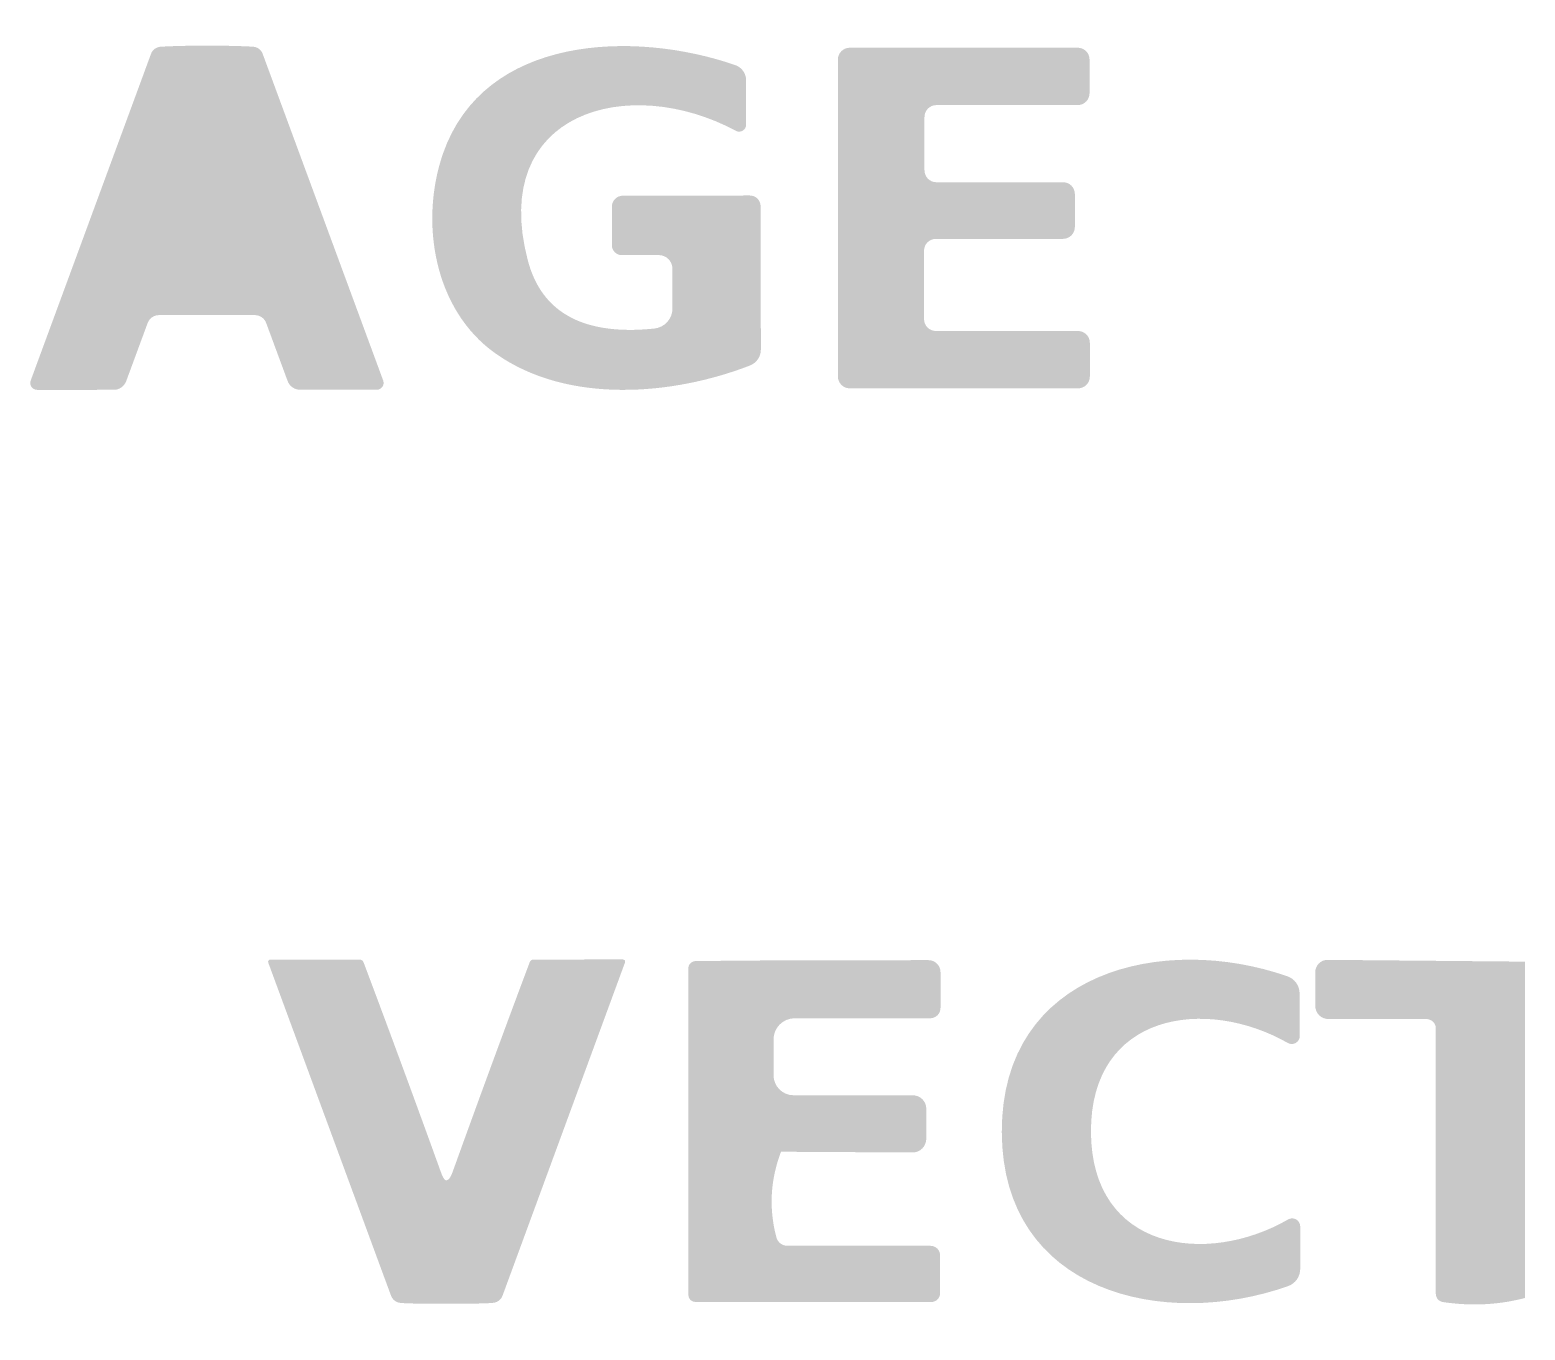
# Model space of a CAD drawing. Extents: x 0 to 650, y 0 to 488.
# Drawn here: x 550.2 to 650, y 388.2 to 475 of the extents above; entities that cross this region are included whole.
import ezdxf

# ---------------------------------------------------------------- set-up
doc = ezdxf.new("R2010")
doc.units = 0
doc.linetypes.add('Solid', pattern=[0])
doc.layers.add('Layer 1', color=7, linetype='Solid', lineweight=0)

msp = doc.modelspace()

# ---------------------------------------------------------------- hatches: boundary and pattern name
at = {"layer": 'Layer 1', "linetype": 'Solid', "lineweight": 0}
h = msp.add_hatch(color=8, dxfattribs=at)
edge = h.paths.add_edge_path(flags=0)
edge.add_line((597.988, 471.681), (597.992, 468.713))
edge.add_spline(control_points=[(597.992, 468.713), (597.993, 468.549), (597.906, 468.397), (597.765, 468.312)], knot_values=[0, 0, 0, 0, 1, 1, 1, 1], degree=3, periodic=0)
edge.add_spline(control_points=[(597.765, 468.312), (597.624, 468.228), (597.448, 468.224), (597.303, 468.302)], knot_values=[0, 0, 0, 0, 1, 1, 1, 1], degree=3, periodic=0)
edge.add_spline(control_points=[(597.303, 468.302), (590.17, 472.149), (580.808, 469.586), (583.412, 459.664)], knot_values=[0, 0, 0, 0, 1, 1, 1, 1], degree=3, periodic=0)
edge.add_spline(control_points=[(583.412, 459.664), (584.8, 454.388), (591.846, 455.099)], knot_values=[0, 0, 0, 1, 1, 1], degree=2, periodic=0)
edge.add_spline(control_points=[(591.846, 455.099), (592.543, 455.168), (593.074, 455.748), (593.073, 456.44)], knot_values=[0, 0, 0, 0, 1, 1, 1, 1], degree=3, periodic=0)
edge.add_line((593.073, 456.44), (593.069, 459.099))
edge.add_line((593.069, 459.099), (593.069, 459.099))
edge.add_spline(control_points=[(593.069, 459.099), (593.068, 459.602), (592.661, 460.008), (592.158, 460.007)], knot_values=[0, 0, 0, 0, 1, 1, 1, 1], degree=3, periodic=0)
edge.add_line((592.158, 460.007), (589.689, 460.004))
edge.add_spline(control_points=[(589.689, 460.004), (589.325, 460.003), (589.029, 460.298), (589.028, 460.662)], knot_values=[0, 0, 0, 0, 1, 1, 1, 1], degree=3, periodic=0)
edge.add_line((589.028, 460.662), (589.025, 463.231))
edge.add_line((589.025, 463.231), (589.025, 463.231))
edge.add_spline(control_points=[(589.025, 463.231), (589.024, 463.427), (589.102, 463.616), (589.24, 463.755)], knot_values=[0, 0, 0, 0, 1, 1, 1, 1], degree=3, periodic=0)
edge.add_spline(control_points=[(589.24, 463.755), (589.379, 463.893), (589.567, 463.972), (589.763, 463.972)], knot_values=[0, 0, 0, 0, 1, 1, 1, 1], degree=3, periodic=0)
edge.add_line((589.763, 463.972), (598.239, 463.985))
edge.add_line((598.239, 463.985), (598.239, 463.985))
edge.add_spline(control_points=[(598.239, 463.985), (598.637, 463.986), (598.96, 463.664), (598.96, 463.266)], knot_values=[0, 0, 0, 0, 1, 1, 1, 1], degree=3, periodic=0)
edge.add_line((598.96, 463.266), (598.975, 453.701))
edge.add_line((598.975, 453.701), (598.975, 453.701))
edge.add_spline(control_points=[(598.975, 453.701), (598.976, 453.231), (598.691, 452.809), (598.257, 452.64)], knot_values=[0, 0, 0, 0, 1, 1, 1, 1], degree=3, periodic=0)
edge.add_spline(control_points=[(598.257, 452.64), (593.122, 450.643), (586.076, 450.022), (581.253, 453.443)], knot_values=[0, 0, 0, 0, 1, 1, 1, 1], degree=3, periodic=0)
edge.add_spline(control_points=[(581.253, 453.443), (577.12, 456.366), (576.191, 462.252), (577.744, 466.762)], knot_values=[0, 0, 0, 0, 1, 1, 1, 1], degree=3, periodic=0)
edge.add_spline(control_points=[(577.744, 466.762), (580.481, 474.693), (590.496, 475.038), (597.266, 472.69)], knot_values=[0, 0, 0, 0, 1, 1, 1, 1], degree=3, periodic=0)
edge.add_spline(control_points=[(597.266, 472.69), (597.698, 472.541), (597.987, 472.136), (597.988, 471.681)], knot_values=[0, 0, 0, 0, 1, 1, 1, 1], degree=3, periodic=0)
edge.add_line((597.988, 471.681), (597.988, 471.681))
h = msp.add_hatch(color=8, dxfattribs=at)
edge = h.paths.add_edge_path(flags=0)
edge.add_spline(control_points=[(561.989, 456.001), (559.216, 456), (558.797, 455.999)], knot_values=[0, 0, 0, 1, 1, 1], degree=2, periodic=0)
edge.add_spline(control_points=[(558.797, 455.999), (558.451, 456.001), (558.143, 455.785), (558.029, 455.462)], knot_values=[0, 0, 0, 0, 1, 1, 1, 1], degree=3, periodic=0)
edge.add_line((558.029, 455.462), (556.601, 451.592))
edge.add_line((556.601, 451.592), (556.601, 451.592))
edge.add_spline(control_points=[(556.601, 451.592), (556.469, 451.243), (556.139, 451.012), (555.772, 451.012)], knot_values=[0, 0, 0, 0, 1, 1, 1, 1], degree=3, periodic=0)
edge.add_line((555.772, 451.012), (550.654, 451.01))
edge.add_line((550.654, 451.01), (550.654, 451.01))
edge.add_spline(control_points=[(550.654, 451.01), (550.503, 451.009), (550.363, 451.083), (550.277, 451.207)], knot_values=[0, 0, 0, 0, 1, 1, 1, 1], degree=3, periodic=0)
edge.add_spline(control_points=[(550.277, 451.207), (550.191, 451.33), (550.171, 451.488), (550.223, 451.629)], knot_values=[0, 0, 0, 0, 1, 1, 1, 1], degree=3, periodic=0)
edge.add_line((550.223, 451.629), (558.26, 473.447))
edge.add_spline(control_points=[(558.26, 473.447), (558.363, 473.715), (558.613, 473.898), (558.899, 473.916)], knot_values=[0, 0, 0, 0, 1, 1, 1, 1], degree=3, periodic=0)
edge.add_spline(control_points=[(558.899, 473.916), (560.179, 473.988), (561.984, 473.989)], knot_values=[0, 0, 0, 1, 1, 1], degree=2, periodic=0)
edge.add_spline(control_points=[(561.984, 473.989), (563.789, 473.989), (565.07, 473.918)], knot_values=[0, 0, 0, 1, 1, 1], degree=2, periodic=0)
edge.add_line((565.07, 473.918), (565.07, 473.918))
edge.add_spline(control_points=[(565.07, 473.918), (565.356, 473.9), (565.605, 473.717), (565.709, 473.449)], knot_values=[0, 0, 0, 0, 1, 1, 1, 1], degree=3, periodic=0)
edge.add_line((565.709, 473.449), (573.758, 451.636))
edge.add_line((573.758, 451.636), (573.758, 451.636))
edge.add_spline(control_points=[(573.758, 451.636), (573.81, 451.495), (573.79, 451.337), (573.704, 451.213)], knot_values=[0, 0, 0, 0, 1, 1, 1, 1], degree=3, periodic=0)
edge.add_spline(control_points=[(573.704, 451.213), (573.619, 451.09), (573.478, 451.016), (573.328, 451.016)], knot_values=[0, 0, 0, 0, 1, 1, 1, 1], degree=3, periodic=0)
edge.add_line((573.328, 451.016), (568.209, 451.016))
edge.add_line((568.209, 451.016), (568.209, 451.016))
edge.add_spline(control_points=[(568.209, 451.016), (567.842, 451.016), (567.512, 451.246), (567.38, 451.595)], knot_values=[0, 0, 0, 0, 1, 1, 1, 1], degree=3, periodic=0)
edge.add_line((567.38, 451.595), (565.95, 455.464))
edge.add_line((565.95, 455.464), (565.95, 455.464))
edge.add_spline(control_points=[(565.95, 455.464), (565.836, 455.787), (565.528, 456.003), (565.182, 456.001)], knot_values=[0, 0, 0, 0, 1, 1, 1, 1], degree=3, periodic=0)
edge.add_spline(control_points=[(565.182, 456.001), (564.762, 456.002), (561.989, 456.001)], knot_values=[0, 0, 0, 1, 1, 1], degree=2, periodic=0)
edge = h.paths.add_edge_path(flags=0)
edge.add_spline(control_points=[(562.005, 459.985), (563.384, 459.987), (563.678, 460.024)], knot_values=[0, 0, 0, 1, 1, 1], degree=2, periodic=0)
edge.add_line((563.678, 460.024), (563.678, 460.024))
edge.add_spline(control_points=[(563.678, 460.024), (563.829, 460.042), (563.962, 460.129), (564.04, 460.259)], knot_values=[0, 0, 0, 0, 1, 1, 1, 1], degree=3, periodic=0)
edge.add_spline(control_points=[(564.04, 460.259), (564.118, 460.389), (564.133, 460.548), (564.08, 460.69)], knot_values=[0, 0, 0, 0, 1, 1, 1, 1], degree=3, periodic=0)
edge.add_line((564.08, 460.69), (562.17, 465.76))
edge.add_line((562.17, 465.76), (562.17, 465.76))
edge.add_spline(control_points=[(562.17, 465.76), (562.158, 465.784), (562.108, 465.804), (562.045, 465.809)], knot_values=[0, 0, 0, 0, 1, 1, 1, 1], degree=3, periodic=0)
edge.add_spline(control_points=[(562.045, 465.809), (562.016, 465.812), (561.99, 465.812)], knot_values=[0, 0, 0, 1, 1, 1], degree=2, periodic=0)
edge.add_spline(control_points=[(561.99, 465.812), (561.973, 465.812), (561.945, 465.809)], knot_values=[0, 0, 0, 1, 1, 1], degree=2, periodic=0)
edge.add_line((561.945, 465.809), (561.945, 465.809))
edge.add_spline(control_points=[(561.945, 465.809), (561.881, 465.803), (561.831, 465.784), (561.819, 465.759)], knot_values=[0, 0, 0, 0, 1, 1, 1, 1], degree=3, periodic=0)
edge.add_line((561.819, 465.759), (559.927, 460.683))
edge.add_line((559.927, 460.683), (559.927, 460.683))
edge.add_spline(control_points=[(559.927, 460.683), (559.874, 460.54), (559.889, 460.381), (559.968, 460.252)], knot_values=[0, 0, 0, 0, 1, 1, 1, 1], degree=3, periodic=0)
edge.add_spline(control_points=[(559.968, 460.252), (560.047, 460.122), (560.18, 460.036), (560.33, 460.018)], knot_values=[0, 0, 0, 0, 1, 1, 1, 1], degree=3, periodic=0)
edge.add_spline(control_points=[(560.33, 460.018), (560.625, 459.982), (562.005, 459.985)], knot_values=[0, 0, 0, 1, 1, 1], degree=2, periodic=0)
h = msp.add_hatch(color=250, dxfattribs=at)
edge = h.paths.add_edge_path(flags=0)
edge.add_line((620.15, 451.11), (604.91, 451.11))
edge.add_line((604.91, 451.11), (604.91, 451.11))
edge.add_spline(control_points=[(604.91, 451.11), (604.474, 451.11), (604.12, 451.464), (604.12, 451.9)], knot_values=[0, 0, 0, 0, 1, 1, 1, 1], degree=3, periodic=0)
edge.add_line((604.12, 451.9), (604.12, 473.06))
edge.add_line((604.12, 473.06), (604.12, 473.06))
edge.add_spline(control_points=[(604.12, 473.06), (604.12, 473.496), (604.474, 473.85), (604.91, 473.85)], knot_values=[0, 0, 0, 0, 1, 1, 1, 1], degree=3, periodic=0)
edge.add_line((604.91, 473.85), (620.13, 473.85))
edge.add_line((620.13, 473.85), (620.13, 473.85))
edge.add_spline(control_points=[(620.13, 473.85), (620.566, 473.85), (620.92, 473.496), (620.92, 473.06)], knot_values=[0, 0, 0, 0, 1, 1, 1, 1], degree=3, periodic=0)
edge.add_line((620.92, 473.06), (620.92, 470.81))
edge.add_line((620.92, 470.81), (620.92, 470.81))
edge.add_spline(control_points=[(620.92, 470.81), (620.92, 470.374), (620.566, 470.02), (620.13, 470.02)], knot_values=[0, 0, 0, 0, 1, 1, 1, 1], degree=3, periodic=0)
edge.add_line((620.13, 470.02), (610.69, 470.02))
edge.add_line((610.69, 470.02), (610.69, 470.02))
edge.add_spline(control_points=[(610.69, 470.02), (610.254, 470.02), (609.9, 469.666), (609.9, 469.23)], knot_values=[0, 0, 0, 0, 1, 1, 1, 1], degree=3, periodic=0)
edge.add_line((609.9, 469.23), (609.9, 465.66))
edge.add_line((609.9, 465.66), (609.9, 465.66))
edge.add_spline(control_points=[(609.9, 465.66), (609.9, 465.224), (610.254, 464.87), (610.69, 464.87)], knot_values=[0, 0, 0, 0, 1, 1, 1, 1], degree=3, periodic=0)
edge.add_line((610.69, 464.87), (619.15, 464.87))
edge.add_line((619.15, 464.87), (619.15, 464.87))
edge.add_spline(control_points=[(619.15, 464.87), (619.36, 464.87), (619.56, 464.787), (619.709, 464.639)], knot_values=[0, 0, 0, 0, 1, 1, 1, 1], degree=3, periodic=0)
edge.add_spline(control_points=[(619.709, 464.639), (619.857, 464.49), (619.94, 464.29), (619.94, 464.08)], knot_values=[0, 0, 0, 0, 1, 1, 1, 1], degree=3, periodic=0)
edge.add_line((619.94, 464.08), (619.94, 461.88))
edge.add_line((619.94, 461.88), (619.94, 461.88))
edge.add_spline(control_points=[(619.94, 461.88), (619.94, 461.67), (619.857, 461.47), (619.709, 461.321)], knot_values=[0, 0, 0, 0, 1, 1, 1, 1], degree=3, periodic=0)
edge.add_spline(control_points=[(619.709, 461.321), (619.56, 461.173), (619.36, 461.09), (619.15, 461.09)], knot_values=[0, 0, 0, 0, 1, 1, 1, 1], degree=3, periodic=0)
edge.add_line((619.15, 461.09), (610.66, 461.09))
edge.add_line((610.66, 461.09), (610.66, 461.09))
edge.add_spline(control_points=[(610.66, 461.09), (610.45, 461.09), (610.25, 461.007), (610.101, 460.859)], knot_values=[0, 0, 0, 0, 1, 1, 1, 1], degree=3, periodic=0)
edge.add_spline(control_points=[(610.101, 460.859), (609.953, 460.71), (609.87, 460.51), (609.87, 460.3)], knot_values=[0, 0, 0, 0, 1, 1, 1, 1], degree=3, periodic=0)
edge.add_line((609.87, 460.3), (609.87, 455.73))
edge.add_line((609.87, 455.73), (609.87, 455.73))
edge.add_spline(control_points=[(609.87, 455.73), (609.87, 455.52), (609.953, 455.32), (610.101, 455.171)], knot_values=[0, 0, 0, 0, 1, 1, 1, 1], degree=3, periodic=0)
edge.add_spline(control_points=[(610.101, 455.171), (610.25, 455.023), (610.45, 454.94), (610.66, 454.94)], knot_values=[0, 0, 0, 0, 1, 1, 1, 1], degree=3, periodic=0)
edge.add_line((610.66, 454.94), (620.15, 454.94))
edge.add_line((620.15, 454.94), (620.15, 454.94))
edge.add_spline(control_points=[(620.15, 454.94), (620.586, 454.94), (620.94, 454.586), (620.94, 454.15)], knot_values=[0, 0, 0, 0, 1, 1, 1, 1], degree=3, periodic=0)
edge.add_line((620.94, 454.15), (620.94, 451.9))
edge.add_line((620.94, 451.9), (620.94, 451.9))
edge.add_spline(control_points=[(620.94, 451.9), (620.94, 451.69), (620.857, 451.49), (620.709, 451.341)], knot_values=[0, 0, 0, 0, 1, 1, 1, 1], degree=3, periodic=0)
edge.add_spline(control_points=[(620.709, 451.341), (620.56, 451.193), (620.36, 451.11), (620.15, 451.11)], knot_values=[0, 0, 0, 0, 1, 1, 1, 1], degree=3, periodic=0)
edge.add_line((620.15, 451.11), (620.15, 451.11))
edge = h.paths.add_edge_path(flags=0)
edge.add_line((606.74, 456.35), (609.01, 462.49))
edge.add_line((609.01, 462.49), (609.01, 462.49))
edge.add_spline(control_points=[(609.01, 462.49), (609.099, 462.743), (609.069, 463.022), (608.93, 463.25)], knot_values=[0, 0, 0, 0, 1, 1, 1, 1], degree=3, periodic=0)
edge.add_spline(control_points=[(608.93, 463.25), (606.57, 467.08), (608.52, 470.95)], knot_values=[0, 0, 0, 1, 1, 1], degree=2, periodic=0)
edge.add_line((608.52, 470.95), (608.52, 470.95))
edge.add_spline(control_points=[(608.52, 470.95), (608.734, 471.376), (608.615, 471.894), (608.237, 472.185)], knot_values=[0, 0, 0, 0, 1, 1, 1, 1], degree=3, periodic=0)
edge.add_spline(control_points=[(608.237, 472.185), (607.859, 472.475), (607.327, 472.456), (606.97, 472.14)], knot_values=[0, 0, 0, 0, 1, 1, 1, 1], degree=3, periodic=0)
edge.add_spline(control_points=[(606.97, 472.14), (605.82, 471.12), (605.79, 469.6)], knot_values=[0, 0, 0, 1, 1, 1], degree=2, periodic=0)
edge.add_spline(control_points=[(605.79, 469.6), (605.68, 465.01), (605.84, 456.5)], knot_values=[0, 0, 0, 1, 1, 1], degree=2, periodic=0)
edge.add_line((605.84, 456.5), (605.84, 456.5))
edge.add_spline(control_points=[(605.84, 456.5), (605.845, 456.277), (606.007, 456.088), (606.228, 456.052)], knot_values=[0, 0, 0, 0, 1, 1, 1, 1], degree=3, periodic=0)
edge.add_spline(control_points=[(606.228, 456.052), (606.448, 456.015), (606.663, 456.14), (606.74, 456.35)], knot_values=[0, 0, 0, 0, 1, 1, 1, 1], degree=3, periodic=0)
edge.add_line((606.74, 456.35), (606.74, 456.35))
h = msp.add_hatch(color=250, dxfattribs=at)
edge = h.paths.add_edge_path(flags=0)
edge.add_line((606.74, 456.35), (606.74, 456.35))
edge.add_spline(control_points=[(606.74, 456.35), (606.663, 456.14), (606.448, 456.015), (606.228, 456.052)], knot_values=[0, 0, 0, 0, 1, 1, 1, 1], degree=3, periodic=0)
edge.add_spline(control_points=[(606.228, 456.052), (606.007, 456.088), (605.845, 456.277), (605.84, 456.5)], knot_values=[0, 0, 0, 0, 1, 1, 1, 1], degree=3, periodic=0)
edge.add_spline(control_points=[(605.84, 456.5), (605.68, 465.01), (605.79, 469.6)], knot_values=[0, 0, 0, 1, 1, 1], degree=2, periodic=0)
edge.add_spline(control_points=[(605.79, 469.6), (605.82, 471.12), (606.97, 472.14)], knot_values=[0, 0, 0, 1, 1, 1], degree=2, periodic=0)
edge.add_line((606.97, 472.14), (606.97, 472.14))
edge.add_spline(control_points=[(606.97, 472.14), (607.327, 472.456), (607.859, 472.475), (608.237, 472.185)], knot_values=[0, 0, 0, 0, 1, 1, 1, 1], degree=3, periodic=0)
edge.add_spline(control_points=[(608.237, 472.185), (608.615, 471.894), (608.734, 471.376), (608.52, 470.95)], knot_values=[0, 0, 0, 0, 1, 1, 1, 1], degree=3, periodic=0)
edge.add_spline(control_points=[(608.52, 470.95), (606.57, 467.08), (608.93, 463.25)], knot_values=[0, 0, 0, 1, 1, 1], degree=2, periodic=0)
edge.add_line((608.93, 463.25), (608.93, 463.25))
edge.add_spline(control_points=[(608.93, 463.25), (609.069, 463.022), (609.099, 462.743), (609.01, 462.49)], knot_values=[0, 0, 0, 0, 1, 1, 1, 1], degree=3, periodic=0)
edge.add_line((609.01, 462.49), (606.74, 456.35))
h = msp.add_hatch(color=7, dxfattribs=at)
edge = h.paths.add_edge_path(flags=0)
edge.add_spline(control_points=[(561.99, 465.812), (562.016, 465.812), (562.045, 465.809)], knot_values=[0, 0, 0, 1, 1, 1], degree=2, periodic=0)
edge.add_line((562.045, 465.809), (562.045, 465.809))
edge.add_spline(control_points=[(562.045, 465.809), (562.108, 465.804), (562.158, 465.784), (562.17, 465.76)], knot_values=[0, 0, 0, 0, 1, 1, 1, 1], degree=3, periodic=0)
edge.add_line((562.17, 465.76), (564.08, 460.69))
edge.add_line((564.08, 460.69), (564.08, 460.69))
edge.add_spline(control_points=[(564.08, 460.69), (564.133, 460.548), (564.118, 460.389), (564.04, 460.259)], knot_values=[0, 0, 0, 0, 1, 1, 1, 1], degree=3, periodic=0)
edge.add_spline(control_points=[(564.04, 460.259), (563.962, 460.129), (563.829, 460.042), (563.678, 460.024)], knot_values=[0, 0, 0, 0, 1, 1, 1, 1], degree=3, periodic=0)
edge.add_spline(control_points=[(563.678, 460.024), (563.384, 459.987), (562.005, 459.985)], knot_values=[0, 0, 0, 1, 1, 1], degree=2, periodic=0)
edge.add_spline(control_points=[(562.005, 459.985), (560.625, 459.982), (560.33, 460.018)], knot_values=[0, 0, 0, 1, 1, 1], degree=2, periodic=0)
edge.add_line((560.33, 460.018), (560.33, 460.018))
edge.add_spline(control_points=[(560.33, 460.018), (560.18, 460.036), (560.047, 460.122), (559.968, 460.252)], knot_values=[0, 0, 0, 0, 1, 1, 1, 1], degree=3, periodic=0)
edge.add_spline(control_points=[(559.968, 460.252), (559.889, 460.381), (559.874, 460.54), (559.927, 460.683)], knot_values=[0, 0, 0, 0, 1, 1, 1, 1], degree=3, periodic=0)
edge.add_line((559.927, 460.683), (561.819, 465.759))
edge.add_spline(control_points=[(561.819, 465.759), (561.831, 465.784), (561.881, 465.803), (561.945, 465.809)], knot_values=[0, 0, 0, 0, 1, 1, 1, 1], degree=3, periodic=0)
edge.add_spline(control_points=[(561.945, 465.809), (561.973, 465.812), (561.99, 465.812)], knot_values=[0, 0, 0, 1, 1, 1], degree=2, periodic=0)
h = msp.add_hatch(color=8, dxfattribs=at)
edge = h.paths.add_edge_path(flags=0)
edge.add_spline(control_points=[(615.061, 401.481), (615.039, 412.227), (625.864, 414.763), (634.144, 411.857)], knot_values=[0, 0, 0, 0, 1, 1, 1, 1], degree=3, periodic=0)
edge.add_line((634.144, 411.857), (634.144, 411.857))
edge.add_spline(control_points=[(634.144, 411.857), (634.623, 411.686), (634.944, 411.233), (634.946, 410.723)], knot_values=[0, 0, 0, 0, 1, 1, 1, 1], degree=3, periodic=0)
edge.add_line((634.946, 410.723), (634.958, 407.885))
edge.add_line((634.958, 407.885), (634.958, 407.885))
edge.add_spline(control_points=[(634.958, 407.885), (634.959, 407.692), (634.857, 407.513), (634.692, 407.415)], knot_values=[0, 0, 0, 0, 1, 1, 1, 1], degree=3, periodic=0)
edge.add_spline(control_points=[(634.692, 407.415), (634.526, 407.317), (634.322, 407.316), (634.156, 407.412)], knot_values=[0, 0, 0, 0, 1, 1, 1, 1], degree=3, periodic=0)
edge.add_spline(control_points=[(634.156, 407.412), (628.682, 410.532), (620.997, 409.419), (621.014, 401.494)], knot_values=[0, 0, 0, 0, 1, 1, 1, 1], degree=3, periodic=0)
edge.add_spline(control_points=[(621.014, 401.494), (621.031, 393.568), (628.72, 392.487), (634.181, 395.631)], knot_values=[0, 0, 0, 0, 1, 1, 1, 1], degree=3, periodic=0)
edge.add_line((634.181, 395.631), (634.181, 395.631))
edge.add_spline(control_points=[(634.181, 395.631), (634.346, 395.727), (634.551, 395.727), (634.717, 395.63)], knot_values=[0, 0, 0, 0, 1, 1, 1, 1], degree=3, periodic=0)
edge.add_spline(control_points=[(634.717, 395.63), (634.883, 395.533), (634.985, 395.354), (634.985, 395.161)], knot_values=[0, 0, 0, 0, 1, 1, 1, 1], degree=3, periodic=0)
edge.add_line((634.985, 395.161), (634.985, 392.323))
edge.add_line((634.985, 392.323), (634.985, 392.323))
edge.add_spline(control_points=[(634.985, 392.323), (634.985, 391.813), (634.666, 391.359), (634.187, 391.185)], knot_values=[0, 0, 0, 0, 1, 1, 1, 1], degree=3, periodic=0)
edge.add_spline(control_points=[(634.187, 391.185), (625.921, 388.244), (615.084, 390.734), (615.061, 401.481)], knot_values=[0, 0, 0, 0, 1, 1, 1, 1], degree=3, periodic=0)
h = msp.add_hatch(color=8, dxfattribs=at)
edge = h.paths.add_edge_path(flags=0)
edge.add_spline(control_points=[(578.005, 390.001), (575.274, 389.999), (574.853, 390.069)], knot_values=[0, 0, 0, 1, 1, 1], degree=2, periodic=0)
edge.add_spline(control_points=[(574.853, 390.069), (574.594, 390.111), (574.377, 390.289), (574.284, 390.536)], knot_values=[0, 0, 0, 0, 1, 1, 1, 1], degree=3, periodic=0)
edge.add_line((574.284, 390.536), (566.085, 412.774))
edge.add_line((566.085, 412.774), (566.085, 412.774))
edge.add_spline(control_points=[(566.085, 412.774), (566.067, 412.819), (566.072, 412.87), (566.098, 412.91)], knot_values=[0, 0, 0, 0, 1, 1, 1, 1], degree=3, periodic=0)
edge.add_spline(control_points=[(566.098, 412.91), (566.124, 412.95), (566.168, 412.974), (566.215, 412.974)], knot_values=[0, 0, 0, 0, 1, 1, 1, 1], degree=3, periodic=0)
edge.add_line((566.215, 412.974), (572.19, 412.976))
edge.add_spline(control_points=[(572.19, 412.976), (572.304, 412.976), (572.407, 412.904), (572.449, 412.796)], knot_values=[0, 0, 0, 0, 1, 1, 1, 1], degree=3, periodic=0)
edge.add_spline(control_points=[(572.449, 412.796), (575.039, 405.913), (577.605, 398.809)], knot_values=[0, 0, 0, 1, 1, 1], degree=2, periodic=0)
edge.add_spline(control_points=[(577.605, 398.809), (577.81, 398.243), (577.96, 398.244)], knot_values=[0, 0, 0, 1, 1, 1], degree=2, periodic=0)
edge.add_spline(control_points=[(577.96, 398.244), (578.193, 398.244), (578.397, 398.809)], knot_values=[0, 0, 0, 1, 1, 1], degree=2, periodic=0)
edge.add_spline(control_points=[(578.397, 398.809), (580.956, 405.915), (583.54, 412.801)], knot_values=[0, 0, 0, 1, 1, 1], degree=2, periodic=0)
edge.add_line((583.54, 412.801), (583.54, 412.801))
edge.add_spline(control_points=[(583.54, 412.801), (583.582, 412.909), (583.685, 412.981), (583.799, 412.981)], knot_values=[0, 0, 0, 0, 1, 1, 1, 1], degree=3, periodic=0)
edge.add_line((583.799, 412.981), (589.774, 412.985))
edge.add_spline(control_points=[(589.774, 412.985), (589.821, 412.985), (589.865, 412.961), (589.891, 412.921)], knot_values=[0, 0, 0, 0, 1, 1, 1, 1], degree=3, periodic=0)
edge.add_spline(control_points=[(589.891, 412.921), (589.917, 412.881), (589.922, 412.83), (589.904, 412.785)], knot_values=[0, 0, 0, 0, 1, 1, 1, 1], degree=3, periodic=0)
edge.add_line((589.904, 412.785), (581.726, 390.539))
edge.add_line((581.726, 390.539), (581.726, 390.539))
edge.add_spline(control_points=[(581.726, 390.539), (581.633, 390.292), (581.416, 390.114), (581.157, 390.072)], knot_values=[0, 0, 0, 0, 1, 1, 1, 1], degree=3, periodic=0)
edge.add_spline(control_points=[(581.157, 390.072), (580.736, 390.002), (578.005, 390.001)], knot_values=[0, 0, 0, 1, 1, 1], degree=2, periodic=0)
h = msp.add_hatch(color=250, dxfattribs=at)
edge = h.paths.add_edge_path(flags=0)
edge.add_spline(control_points=[(600.49, 412.93), (597.07, 406.71), (600.32, 400.15)], knot_values=[0, 0, 0, 1, 1, 1], degree=2, periodic=0)
edge.add_spline(control_points=[(600.32, 400.15), (599.25, 397.32), (600.01, 394.44)], knot_values=[0, 0, 0, 1, 1, 1], degree=2, periodic=0)
edge.add_line((600.01, 394.44), (600.01, 394.44))
edge.add_spline(control_points=[(600.01, 394.44), (600.098, 394.104), (600.402, 393.87), (600.75, 393.87)], knot_values=[0, 0, 0, 0, 1, 1, 1, 1], degree=3, periodic=0)
edge.add_line((600.75, 393.87), (610.31, 393.87))
edge.add_line((610.31, 393.87), (610.31, 393.87))
edge.add_spline(control_points=[(610.31, 393.87), (610.658, 393.87), (610.94, 393.588), (610.94, 393.24)], knot_values=[0, 0, 0, 0, 1, 1, 1, 1], degree=3, periodic=0)
edge.add_line((610.94, 393.24), (610.94, 390.7))
edge.add_line((610.94, 390.7), (610.94, 390.7))
edge.add_spline(control_points=[(610.94, 390.7), (610.94, 390.38), (610.68, 390.12), (610.36, 390.12)], knot_values=[0, 0, 0, 0, 1, 1, 1, 1], degree=3, periodic=0)
edge.add_line((610.36, 390.12), (594.61, 390.12))
edge.add_spline(control_points=[(594.61, 390.12), (594.345, 390.12), (594.13, 390.335), (594.13, 390.6)], knot_values=[0, 0, 0, 0, 1, 1, 1, 1], degree=3, periodic=0)
edge.add_line((594.13, 390.6), (594.13, 412.38))
edge.add_line((594.13, 412.38), (594.13, 412.38))
edge.add_spline(control_points=[(594.13, 412.38), (594.13, 412.656), (594.354, 412.88), (594.63, 412.88)], knot_values=[0, 0, 0, 0, 1, 1, 1, 1], degree=3, periodic=0)
edge.add_line((594.63, 412.88), (600.49, 412.93))
h = msp.add_hatch(color=8, dxfattribs=at)
edge = h.paths.add_edge_path(flags=0)
edge.add_spline(control_points=[(600.32, 400.15), (597.07, 406.71), (600.49, 412.93)], knot_values=[0, 0, 0, 1, 1, 1], degree=2, periodic=0)
edge.add_line((600.49, 412.93), (610.17, 412.94))
edge.add_line((610.17, 412.94), (610.17, 412.94))
edge.add_spline(control_points=[(610.17, 412.94), (610.612, 412.94), (610.97, 412.577), (610.97, 412.13)], knot_values=[0, 0, 0, 0, 1, 1, 1, 1], degree=3, periodic=0)
edge.add_line((610.97, 412.13), (610.97, 409.75))
edge.add_spline(control_points=[(610.97, 409.75), (610.97, 409.567), (610.897, 409.391), (610.768, 409.262)], knot_values=[0, 0, 0, 0, 1, 1, 1, 1], degree=3, periodic=0)
edge.add_spline(control_points=[(610.768, 409.262), (610.639, 409.133), (610.463, 409.06), (610.28, 409.06)], knot_values=[0, 0, 0, 0, 1, 1, 1, 1], degree=3, periodic=0)
edge.add_line((610.28, 409.06), (601.23, 409.06))
edge.add_line((601.23, 409.06), (601.23, 409.06))
edge.add_spline(control_points=[(601.23, 409.06), (600.451, 409.06), (599.82, 408.424), (599.82, 407.64)], knot_values=[0, 0, 0, 0, 1, 1, 1, 1], degree=3, periodic=0)
edge.add_line((599.82, 407.64), (599.82, 405.26))
edge.add_line((599.82, 405.26), (599.82, 405.26))
edge.add_spline(control_points=[(599.82, 405.26), (599.82, 404.52), (600.42, 403.92), (601.16, 403.92)], knot_values=[0, 0, 0, 0, 1, 1, 1, 1], degree=3, periodic=0)
edge.add_line((601.16, 403.92), (609.12, 403.92))
edge.add_line((609.12, 403.92), (609.12, 403.92))
edge.add_spline(control_points=[(609.12, 403.92), (609.617, 403.92), (610.02, 403.517), (610.02, 403.02)], knot_values=[0, 0, 0, 0, 1, 1, 1, 1], degree=3, periodic=0)
edge.add_line((610.02, 403.02), (610.02, 401.02))
edge.add_line((610.02, 401.02), (610.02, 401.02))
edge.add_spline(control_points=[(610.02, 401.02), (610.02, 400.776), (609.923, 400.542), (609.751, 400.369)], knot_values=[0, 0, 0, 0, 1, 1, 1, 1], degree=3, periodic=0)
edge.add_spline(control_points=[(609.751, 400.369), (609.578, 400.197), (609.344, 400.1), (609.1, 400.1)], knot_values=[0, 0, 0, 0, 1, 1, 1, 1], degree=3, periodic=0)
edge.add_line((609.1, 400.1), (600.32, 400.15))
h = msp.add_hatch(color=8, dxfattribs=at)
edge = h.paths.add_edge_path(flags=0)
edge.add_line((650, 412.84), (650, 390.39))
edge.add_spline(control_points=[(650, 390.39), (647.34, 389.69), (644.49, 390.12)], knot_values=[0, 0, 0, 1, 1, 1], degree=2, periodic=0)
edge.add_line((644.49, 390.12), (644.49, 390.12))
edge.add_spline(control_points=[(644.49, 390.12), (644.231, 390.16), (644.04, 390.385), (644.04, 390.65)], knot_values=[0, 0, 0, 0, 1, 1, 1, 1], degree=3, periodic=0)
edge.add_line((644.04, 390.65), (644.04, 408.38))
edge.add_line((644.04, 408.38), (644.04, 408.38))
edge.add_spline(control_points=[(644.04, 408.38), (644.04, 408.547), (643.973, 408.707), (643.853, 408.825)], knot_values=[0, 0, 0, 0, 1, 1, 1, 1], degree=3, periodic=0)
edge.add_spline(control_points=[(643.853, 408.825), (643.733, 408.944), (643.57, 409.01), (643.4, 409.01)], knot_values=[0, 0, 0, 0, 1, 1, 1, 1], degree=3, periodic=0)
edge.add_line((643.4, 409.01), (636.86, 409.01))
edge.add_line((636.86, 409.01), (636.86, 409.01))
edge.add_spline(control_points=[(636.86, 409.01), (636.629, 409.01), (636.408, 409.103), (636.245, 409.268)], knot_values=[0, 0, 0, 0, 1, 1, 1, 1], degree=3, periodic=0)
edge.add_spline(control_points=[(636.245, 409.268), (636.082, 409.433), (635.99, 409.657), (635.99, 409.89)], knot_values=[0, 0, 0, 0, 1, 1, 1, 1], degree=3, periodic=0)
edge.add_line((635.99, 409.89), (635.99, 412.14))
edge.add_spline(control_points=[(635.99, 412.14), (635.99, 412.359), (636.078, 412.569), (636.234, 412.723)], knot_values=[0, 0, 0, 0, 1, 1, 1, 1], degree=3, periodic=0)
edge.add_spline(control_points=[(636.234, 412.723), (636.39, 412.877), (636.601, 412.963), (636.82, 412.96)], knot_values=[0, 0, 0, 0, 1, 1, 1, 1], degree=3, periodic=0)
edge.add_line((636.82, 412.96), (650, 412.84))

doc.saveas('drawing.dxf')
